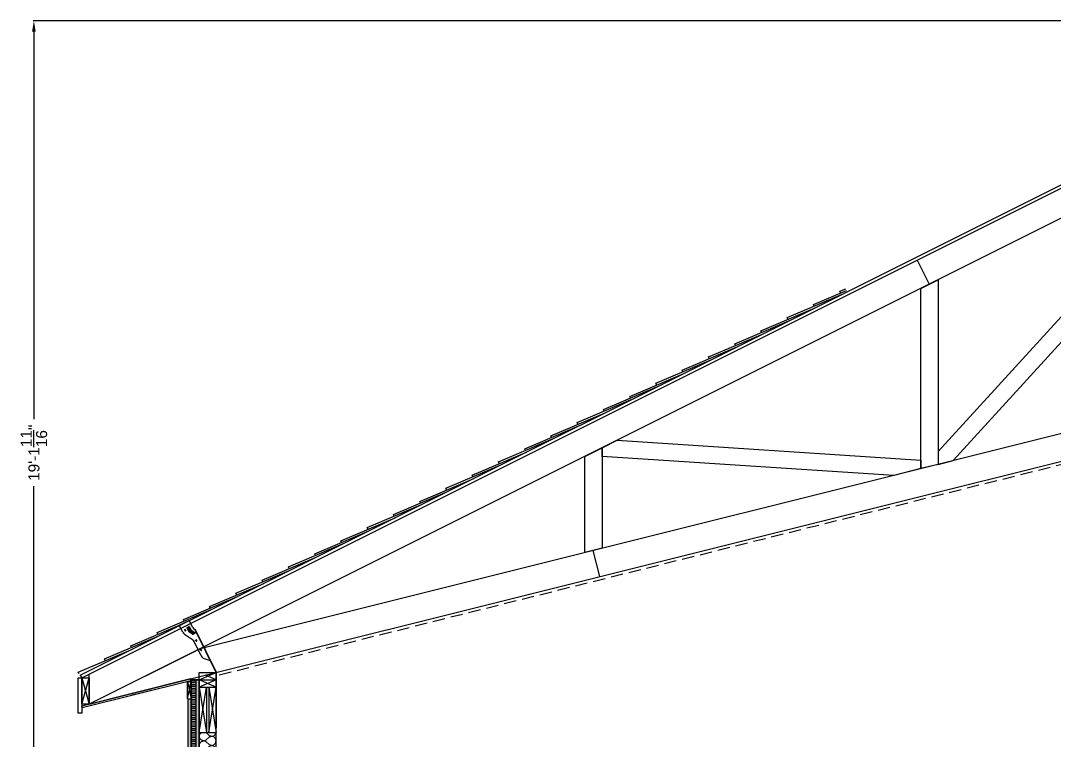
# Model space of a CAD drawing. Header units: inches. Extents: x -1316 to 22433, y -200 to 8737.
# Drawn here: x 967.4 to 1178.6, y 137.4 to 284.5 of the extents above; entities that cross this region are included whole.
import ezdxf

# ---------------------------------------------------------------- set-up
doc = ezdxf.new("R2010")
doc.units = ezdxf.units.IN
doc.header["$LTSCALE"] = 10
doc.header["$MEASUREMENT"] = 0
doc.header["$PDMODE"] = 34
doc.header["$PDSIZE"] = 18
doc.linetypes.add('HIDDEN', pattern=[0.375, 0.25, -0.125])
doc.layers.get('0').update_dxf_attribs({"linetype": 'CONTINUOUS'})
doc.layers.get('DefPoints').update_dxf_attribs({"linetype": 'CONTINUOUS'})
for name, color, linetype in [('S-DIMS', 4, 'CONTINUOUS'), ('S-HATCH', 5, 'CONTINUOUS'), ('S-HDWR', 104, 'CONTINUOUS'), ('S-ROOF', 2, 'CONTINUOUS'), ('S-WALL', 6, 'CONTINUOUS')]:
    doc.layers.add(name, color=color, linetype=linetype)
doc.styles.add('style1', font='arial.ttf')
doc.dimstyles.new('1-2', dxfattribs={"dimtxt": 2.25, "dimasz": 2.25, "dimexe": 0.18, "dimexo": 1.5, "dimgap": 1.5, "dimtad": 0, "dimdec": 4, "dimrnd": 0.0625, "dimzin": 0, "dimdsep": 46, "dimlunit": 4, "dimtxsty": 'style1', "dimcen": 0.09, "dimazin": 0, "dimtfac": 1, "dimtdec": 4, "dimtofl": 0, "dimtmove": 0, "dimatfit": 0, "dimfxl": 1, "dimtolj": 1, "dimtzin": 0, "dimarcsym": 0})
pattern_1 = [(90, (1319.4375, 2e-13), (-0.25, 2e-17), []), (135, (1319.4375, 2e-13), (-0.5, -0.5), [0.3535534, -0.7071077])]

# ---------------------------------------------------------------- blocks, each defined once
blk = doc.blocks.new('*X636')
at = {"color": 0}
for p, q in [((32.46, 133.5), (32.58, 133.97)), ((32.58, 133.03), (32.46, 133.5)), ((32.58, 133.97), (32.92, 134.31)), ((33.86, 132.69), (34.55, 133.38)), ((33.87, 134.31), (34.55, 133.63)), ((34.55, 133.38), (35.49, 133.63)), ((35.49, 133.38), (34.55, 133.63)), ((35.49, 133.63), (35.83, 133.97)), ((35.49, 133.38), (35.83, 133.03)), ((35.83, 133.97), (35.92, 134.31)), ((32.46, 131.63), (32.58, 132.1)), ((32.58, 131.16), (32.46, 131.63)), ((32.58, 133.03), (32.93, 132.69)), ((32.58, 132.1), (32.93, 132.44)), ((32.58, 131.16), (32.93, 130.81)), ((32.93, 132.44), (33.86, 132.69)), ((33.86, 132.44), (32.93, 132.69)), ((33.86, 132.44), (34.55, 131.75)), ((33.86, 130.81), (34.55, 131.5)), ((34.55, 131.5), (35.49, 131.75)), ((35.49, 131.5), (34.55, 131.75)), ((35.49, 131.75), (35.83, 132.1)), ((35.49, 131.5), (35.83, 131.16)), ((35.96, 132.56), (35.83, 133.03)), ((35.83, 132.1), (35.96, 132.56)), ((35.96, 130.69), (35.83, 131.16)), ((32.46, 129.75), (32.58, 130.22)), ((32.58, 129.28), (32.46, 129.75)), ((32.58, 130.22), (32.93, 130.56)), ((32.58, 129.28), (32.93, 128.94)), ((32.93, 130.56), (33.86, 130.81)), ((33.86, 130.56), (32.93, 130.81)), ((32.93, 128.69), (33.86, 128.94)), ((33.86, 128.69), (32.93, 128.94)), ((33.86, 130.56), (34.55, 129.88)), ((33.86, 128.94), (34.55, 129.62)), ((34.55, 129.62), (35.49, 129.88)), ((35.49, 129.62), (34.55, 129.88)), ((35.49, 129.88), (35.83, 130.22)), ((35.49, 129.62), (35.83, 129.28)), ((35.83, 130.22), (35.96, 130.69)), ((35.96, 128.81), (35.83, 129.28)), ((32.46, 127.87), (32.58, 128.34)), ((32.58, 127.41), (32.46, 127.87)), ((32.58, 128.34), (32.93, 128.69)), ((32.58, 127.41), (32.93, 127.06)), ((32.58, 126.47), (32.93, 126.81)), ((32.93, 126.81), (33.86, 127.06)), ((33.86, 126.81), (32.93, 127.06)), ((33.86, 128.69), (34.55, 128)), ((33.86, 127.06), (34.55, 127.75)), ((33.86, 126.81), (34.55, 126.12)), ((34.55, 127.75), (35.49, 128)), ((35.49, 127.75), (34.55, 128)), ((35.49, 128), (35.83, 128.34)), ((35.49, 127.75), (35.83, 127.41)), ((35.83, 128.34), (35.96, 128.81)), ((35.96, 126.94), (35.83, 127.41)), ((35.83, 126.47), (35.96, 126.94)), ((32.46, 126), (32.58, 126.47)), ((32.58, 125.53), (32.46, 126)), ((32.58, 125.53), (32.93, 125.19)), ((32.58, 124.59), (32.93, 124.94)), ((32.93, 124.94), (33.86, 125.19)), ((33.86, 124.94), (32.93, 125.19)), ((33.86, 125.19), (34.55, 125.87)), ((33.86, 124.94), (34.55, 124.25)), ((34.55, 125.87), (35.49, 126.12)), ((35.49, 125.87), (34.55, 126.12)), ((35.49, 126.12), (35.83, 126.47)), ((35.49, 125.87), (35.83, 125.53)), ((35.96, 125.06), (35.83, 125.53)), ((35.83, 124.59), (35.96, 125.06)), ((32.46, 124.12), (32.58, 124.59)), ((32.58, 123.65), (32.46, 124.12)), ((32.46, 122.25), (32.58, 122.72)), ((32.58, 123.65), (32.93, 123.31)), ((32.58, 122.72), (32.93, 123.06)), ((32.93, 123.06), (33.86, 123.31)), ((33.86, 123.06), (32.93, 123.31)), ((33.86, 123.31), (34.55, 124)), ((33.86, 123.06), (34.55, 122.37)), ((34.55, 124), (35.49, 124.25)), ((35.49, 124), (34.55, 124.25)), ((35.49, 124.25), (35.83, 124.59)), ((35.49, 124), (35.83, 123.65)), ((35.49, 122.37), (35.83, 122.72)), ((35.96, 123.19), (35.83, 123.65)), ((35.83, 122.72), (35.96, 123.19)), ((32.58, 121.78), (32.46, 122.25)), ((32.46, 120.37), (32.58, 120.84)), ((32.58, 121.78), (32.93, 121.44)), ((32.58, 120.84), (32.93, 121.18)), ((32.93, 121.18), (33.86, 121.44)), ((33.86, 121.18), (32.93, 121.44)), ((33.86, 121.44), (34.55, 122.12)), ((33.86, 121.18), (34.55, 120.5)), ((34.55, 122.12), (35.49, 122.37)), ((35.49, 122.12), (34.55, 122.37)), ((34.55, 120.25), (35.49, 120.5)), ((35.49, 120.25), (34.55, 120.5)), ((35.49, 122.12), (35.83, 121.78)), ((35.49, 120.5), (35.83, 120.84)), ((35.96, 121.31), (35.83, 121.78)), ((35.83, 120.84), (35.96, 121.31)), ((32.58, 119.9), (32.46, 120.37)), ((32.46, 118.5), (32.58, 118.97)), ((32.58, 119.9), (32.93, 119.56)), ((32.58, 118.97), (32.93, 119.31)), ((32.93, 119.31), (33.86, 119.56)), ((33.86, 119.31), (32.93, 119.56)), ((33.86, 119.56), (34.55, 120.25)), ((33.86, 119.31), (34.55, 118.62)), ((35.02, 118.5), (34.55, 118.62)), ((35.02, 118.5), (35.49, 118.62)), ((35.49, 120.25), (35.83, 119.9)), ((35.49, 118.62), (35.83, 118.97)), ((35.96, 119.43), (35.83, 119.9)), ((35.83, 118.97), (35.96, 119.43))]:
    blk.add_line(p, q, dxfattribs=at)
blk = doc.blocks.new('19 IN SKIRT')
at = {"layer": 'S-HATCH'}
h = blk.add_hatch(dxfattribs=at)
h.set_pattern_fill('ANSI31', color=256, scale=3, angle=135, style=0)
h.set_pattern_definition([(180, (1319.4375, 2e-13), (-6e-17, -0.375), [])])
h.paths.add_polyline_path([(-0.63, 95), (-1.63, 95), (-1.63, -19), (-0.63, -19)])
h = blk.add_hatch(dxfattribs=at)
h.set_pattern_fill('DOLMIT', color=256, angle=90, style=0)
h.set_pattern_definition(pattern_1)
h.paths.add_polyline_path([(0, -19), (-0.63, -19), (-0.63, 95), (0, 95)])
h = blk.add_hatch(dxfattribs=at)
h.set_pattern_fill('DOLMIT', color=256, angle=90, style=0)
h.set_pattern_definition(pattern_1)
h.paths.add_polyline_path([(-1.63, -19), (-2.25, -19), (-2.25, 91.14), (-1.63, 91.14)])
for points in [[(-0.63, 95), (-1.63, 95), (-1.63, -19), (-0.63, -19)], [(0, -19), (-0.63, -19), (-0.63, 95), (0, 95)], [(-1.63, -19), (-2.25, -19), (-2.25, 91.14), (-1.63, 91.14)]]:
    blk.add_lwpolyline(points, close=True, dxfattribs=at)
at = {"layer": 'S-WALL'}
for p, q in [((-2.37, 94.64), (-1.63, 94.64)), ((-2.37, 91.14), (-2.37, 94.64)), ((-2.37, 94.64), (-1.63, 91.14)), ((-2.37, 91.14), (-1.63, 94.64)), ((-1.63, -19), (-1.63, 95)), ((0, 95), (-1.63, 95)), ((-0.63, -19), (-0.63, 95)), ((0, 95), (-0.63, 95)), ((0, -19), (0, 95)), ((3.5, 95), (0, 93.5)), ((3.5, 93.5), (0, 95)), ((0, 95), (3.5, 95)), ((0, 93.5), (3.5, 93.5)), ((0, 93.5), (1.5, 84.25)), ((0, 84.25), (1.5, 93.5)), ((1.5, 93.5), (1.5, 84.25)), ((2, 93.5), (2, 84.25)), ((2, 93.5), (3.5, 84.25)), ((2, 84.25), (3.5, 93.5)), ((3.5, 0), (3.5, 95)), ((-2.37, 91.14), (-1.63, 91.14)), ((0, 84.25), (3.5, 84.25)), ((3.5, 1.5), (0, 1.5)), ((0, 0), (3.5, 1.5)), ((0, 1.5), (3.5, 0)), ((0, -19), (-1.63, -19))]:
    blk.add_line(p, q, dxfattribs=at)
blk.add_lwpolyline([(0, 0), (3.5, 0)], dxfattribs=at)
at = {"layer": 'S-HATCH'}
blk.add_blockref('*X636', (-32.46, -50.06), dxfattribs=at)
blk = doc.blocks.new('*D694')
at = {"layer": 'DefPoints', "color": 0, "transparency": 16777216}
for p in [(1233.33, 284.5), (970.07, 54.81), (1003.83, 54.81)]:
    blk.add_point(p, dxfattribs=at)
at = {"layer": 'S-DIMS', "color": 0, "lineweight": -2, "transparency": 16777216}
for p, q in [((1231.83, 284.5), (969.89, 284.5)), ((970.07, 282.25), (970.07, 203.04)), ((970.07, 57.06), (970.07, 189.36)), ((1002.33, 54.81), (969.89, 54.81))]:
    blk.add_line(p, q, dxfattribs=at)
at = {"layer": 'S-DIMS', "color": 0, "transparency": 16777216}
for points in [[(969.69, 282.25), (970.44, 282.25), (970.07, 284.5)], [(969.69, 57.06), (970.44, 57.06), (970.07, 54.81)]]:
    blk.add_solid(points, dxfattribs=at)
at = {"layer": 'S-DIMS', "color": 0, "transparency": 16777216, "insert": (970.07, 196.2), "char_height": 2.25, "attachment_point": 5, "rotation": 90, "style": 'style1'}
blk.add_mtext('\\A1;19\'-1{\\H1.000000x;\\S11/16;}"', dxfattribs=at)
blk = doc.blocks.new('1200_NP-INTTRUSS', base_point=(364.12, 848.6))
for p, q in [((507.35, 932.86), (509.81, 927.94)), ((442.47, 868.18), (441.13, 873.52))]:
    blk.add_line(p, q)
for points in [[(338.12, 842.1), (338.12, 848.24), (582.12, 970.24), (582.12, 964.1)], [(574.87, 957.87), (574.87, 960.47), (570.51, 958.29), (511.6, 893.73), (511.6, 891.13), (514.67, 891.9)], [(511.6, 928.84), (511.6, 891.13), (508.1, 890.26), (508.1, 927.09)], [(508.1, 892.01), (508.1, 890.26), (502.54, 888.87), (442.94, 892.75), (442.94, 894.5), (446.04, 896.06)], [(442.94, 894.5), (442.94, 873.97), (439.44, 873.09), (439.44, 892.75)]]:
    blk.add_lwpolyline(points, close=True)
blk.add_lwpolyline([(582.12, 908.76), (360.8, 853.43), (338.12, 842.1), (582.12, 903.1), (582.12, 908.76)])
blk = doc.blocks.new('NP SHINGLES')
for p, q in [((149.81, 75.74), (156.54, 78.6)), ((155.17, 78.43), (156.39, 78.94)), ((155.34, 78.09), (155.17, 78.43)), ((144.44, 73.06), (155.51, 77.76)), ((139.07, 70.38), (150.14, 75.07)), ((149.97, 75.41), (149.81, 75.74)), ((133.71, 67.69), (144.78, 72.39)), ((144.61, 72.72), (144.44, 73.06)), ((128.34, 65.01), (139.41, 69.7)), ((139.24, 70.04), (139.07, 70.38)), ((133.87, 67.36), (133.71, 67.69)), ((122.97, 62.33), (134.04, 67.02)), ((117.61, 59.64), (128.68, 64.34)), ((128.51, 64.67), (128.34, 65.01)), ((112.25, 56.96), (123.32, 61.66)), ((123.14, 61.99), (122.97, 62.33)), ((117.78, 59.31), (117.61, 59.64)), ((106.89, 54.28), (117.96, 58.98)), ((101.52, 51.6), (112.59, 56.3)), ((112.42, 56.63), (112.25, 56.96)), ((96.16, 48.92), (107.23, 53.62)), ((107.05, 53.95), (106.89, 54.28)), ((90.8, 46.24), (101.87, 50.93)), ((101.69, 51.27), (101.52, 51.6)), ((96.33, 48.58), (96.16, 48.92)), ((85.44, 43.56), (96.51, 48.25)), ((80.08, 40.88), (91.14, 45.57)), ((90.97, 45.9), (90.8, 46.24)), ((74.71, 38.19), (85.78, 42.89)), ((85.61, 43.22), (85.44, 43.56)), ((69.35, 35.51), (80.42, 40.21)), ((80.24, 40.54), (80.08, 40.88)), ((74.88, 37.86), (74.71, 38.19)), ((63.99, 32.83), (75.06, 37.53)), ((58.62, 30.15), (69.69, 34.85)), ((69.52, 35.18), (69.35, 35.51)), ((53.26, 27.47), (64.32, 32.16)), ((64.16, 32.5), (63.99, 32.83)), ((58.79, 29.81), (58.62, 30.15)), ((47.89, 24.78), (58.96, 29.48)), ((53.42, 27.13), (53.26, 27.47)), ((42.52, 22.1), (53.59, 26.8)), ((37.16, 19.42), (48.22, 24.11)), ((48.06, 24.45), (47.89, 24.78)), ((31.79, 16.73), (42.86, 21.43)), ((42.69, 21.76), (42.52, 22.1)), ((37.32, 19.08), (37.16, 19.42)), ((26.42, 14.05), (37.49, 18.75)), ((21.06, 11.37), (32.12, 16.06)), ((31.96, 16.4), (31.79, 16.73)), ((15.69, 8.68), (26.76, 13.38)), ((26.59, 13.71), (26.42, 14.05)), ((10.32, 6), (21.39, 10.7)), ((21.22, 11.03), (21.06, 11.37)), ((15.86, 8.35), (15.69, 8.68)), ((4.96, 3.32), (16.02, 8.01)), ((-0.41, 0.63), (10.66, 5.33)), ((10.49, 5.66), (10.32, 6)), ((5.12, 2.98), (4.96, 3.32)), ((-0.24, 0.3), (-0.41, 0.63))]:
    blk.add_line(p, q)

msp = doc.modelspace()

# ---------------------------------------------------------------- hatches: boundary and pattern name
at = {"layer": 'S-HATCH'}
msp.add_hatch(color=256, dxfattribs=at).paths.add_polyline_path([(994.25829, 147.65256), (994.16734, 148.01637), (990.28677, 147.04623), (990.37772, 146.68242)])

# ---------------------------------------------------------------- linework, layer by layer
msp.add_line((1007.33093, 150.05727, -0.01563), (1007.33093, 151.30727, -0.01563))
at = {"layer": 'S-HDWR'}
for p, q in [((999.78482, 160.96168, -0.01563), (1001.80327, 161.95584, -0.01563)), ((1000.4943, 159.52119, -0.01563), (999.78482, 160.96168, -0.01563)), ((999.81575, 160.89889, -0.01563), (1001.8342, 161.89304, -0.01563)), ((1001.68649, 160.56624, -0.01563), (1001.99621, 159.93741, -0.01563)), ((1002.51276, 160.51534, -0.01563), (1001.80327, 161.95584, -0.01563)), ((1001.8547, 160.64908, -0.01563), (1002.1633, 160.02252, -0.01563)), ((1000.94869, 159.81966, -0.01563), (1000.83092, 160.05876, -0.01563)), ((1000.83541, 159.13184, -0.01563), (1002.46796, 158.03984, -0.01563)), ((1001.10209, 159.89522, -0.01563), (1000.98305, 160.1369, -0.01563)), ((1001.35008, 160.40054, -0.01563), (1001.6598, 159.77171, -0.01563)), ((1001.51829, 160.48339, -0.01563), (1001.82689, 159.85683, -0.01563)), ((1001.7219, 159.69997, -0.01563), (1002.54371, 159.13587, -0.01563)), ((1001.89291, 159.78247, -0.01563), (1002.64786, 159.29177, -0.01563)), ((1002.0583, 159.86567, -0.01563), (1002.88012, 159.30157, -0.01563)), ((1002.22932, 159.94816, -0.01563), (1002.98426, 159.45746, -0.01563)), ((1002.85387, 160.12599, -0.01563), (1003.04675, 159.99698, -0.01563)), ((1003.10955, 160.02791, -0.01563), (1003.04629, 159.99675, -0.01563)), ((1007.33093, 151.30727, -0.01563), (1003.04675, 159.99698, -0.01563)), ((1007.40093, 151.32357, -0.01563), (1003.10955, 160.02791, -0.01563)), ((1004.27505, 154.67408, -0.01563), (1002.80907, 157.65049, -0.01563)), ((1003.22822, 157.7376, -0.01563), (1003.11045, 157.9767, -0.01563)), ((1003.38162, 157.81315, -0.01563), (1003.26258, 158.05484, -0.01563)), ((1004.16714, 155.83128, -0.01563), (1004.04937, 156.07038, -0.01563)), ((1004.32054, 155.90683, -0.01563), (1004.2015, 156.14852, -0.01563)), ((1004.85023, 154.16916, -0.01563), (1005.90694, 153.80987, -0.01563)), ((1007.33087, 139.98485, -0.01563), (1007.33093, 151.30727, -0.01563)), ((1007.40087, 139.98485, -0.01563), (1007.40093, 151.32357, -0.01563)), ((1007.40087, 140.23485, -0.01563), (1007.33087, 140.23485, -0.01563)), ((1007.40087, 139.98485, -0.01563), (1007.33087, 139.98485, -0.01563))]:
    msp.add_line(p, q, dxfattribs=at)
for centre, radius, start, end in [((1001.43419, 160.44197, -0.01563), 0.09375, 26.221669, 206.221669), ((1001.77059, 160.60766, -0.01563), 0.09375, 26.221669, 206.221669), ((1001.3914, 159.96304, -0.01563), 1, 206.221669, 236.221669), ((1001.02539, 159.85744, -0.01563), 0.0855, 206.221669, 26.221669), ((1001.82801, 159.85456, -0.01563), 0.1875, 206.221669, 235.5339133), ((1001.99509, 159.93968, -0.01563), 0.1875, 206.221669, 236.9771491), ((1002.16441, 160.02025, -0.01563), 0.1875, 206.221669, 235.5339133), ((1002.3315, 160.10537, -0.01563), 0.1875, 206.221669, 236.9771491), ((1003.40985, 160.95719, -0.01563), 1, 206.221669, 236.221669), ((1002.59676, 159.21317, -0.01563), 0.09375, 235.5339133, 56.9771491), ((1002.93317, 159.37886, -0.01563), 0.09375, 235.5339133, 56.9771491), ((1001.91198, 157.20864, -0.01563), 1, 26.221669, 56.221669), ((1003.30492, 157.77538, -0.01563), 0.0855, 206.221669, 26.221669), ((1004.24384, 155.86906, -0.01563), 0.0855, 206.221669, 26.221669), ((1005.17214, 155.11593, -0.01563), 1, 206.221669, 251.221669), ((1005.58503, 152.8631, -0.01563), 1, 55.1766934, 71.221669)]:
    msp.add_arc(centre, radius, start, end, dxfattribs=at)
at = {"layer": 'S-ROOF'}
for p, q in [((979.55199, 150.76576, -0.01563), (1221.75323, 271.88127, -0.01562)), ((979.83156, 150.20661, -0.01563), (1222.03879, 271.31023, -0.01563)), ((979.55199, 150.76576, -0.01563), (979.83156, 150.20661, -0.01563)), ((1002.06014, 149.98957, -0.01563), (979.83156, 144.43242, -0.01563)), ((1002.15109, 149.62577, -0.01563), (1002.06014, 149.98957, -0.01563)), ((1002.15109, 149.62577, -0.01563), (979.92251, 144.06862, -0.01563)), ((990.37772, 146.68242, -0.01563), (990.28677, 147.04623, -0.01563)), ((979.92251, 144.06862, -0.01563), (979.83156, 144.43242, -0.01563))]:
    msp.add_line(p, q, dxfattribs=at)
at = {"layer": 'S-ROOF', "color": 5, "linetype": 'HIDDEN'}
msp.add_line((1007.95593, 150.81928, -0.01563), (1225.55702, 205.21955, -0.01563), dxfattribs=at)
at = {"layer": 'S-ROOF', "color": 5}
for p, q in [((979.83156, 144.80742, -0.01563), (981.33156, 150.20661, -0.01563)), ((979.83156, 150.20661, -0.01563), (981.33156, 144.80742, -0.01563))]:
    msp.add_line(p, q, dxfattribs=at)
at = {"layer": 'S-ROOF', "elevation": -0.01563}
for points in [[(979.83156, 150.20661), (979.83156, 142.95661), (979.08156, 142.95661), (979.08156, 150.20661), (979.83156, 150.20661)], [(979.83156, 150.20661), (981.33156, 150.20661), (981.33156, 144.80742), (979.83156, 144.80742)]]:
    msp.add_lwpolyline(points, close=True, dxfattribs=at)
at = {"layer": 'S-WALL'}
for p, q in [((1003.83093, 151.30727, -0.01563), (1007.33093, 151.30727, -0.01563)), ((1003.83093, 149.80727, -0.01563), (1003.83093, 150.43227, -0.01563)), ((1003.83093, 149.80727, -0.01563), (1007.33093, 149.80727, -0.01563))]:
    msp.add_line(p, q, dxfattribs=at)
at = {"layer": 'S-WALL', "color": 5}
for p, q in [((1003.83093, 149.80727, -0.01563), (1007.33093, 151.30727, -0.01563)), ((1007.33093, 149.80727, -0.01563), (1005.12041, 150.75464, -0.01563))]:
    msp.add_line(p, q, dxfattribs=at)
at = {"layer": 'S-WALL', "linetype": 'HIDDEN'}
msp.add_line((1003.83093, 150.43227, -0.01563), (1003.83093, 151.30727, -0.01563), dxfattribs=at)

# ---------------------------------------------------------------- block references
at = {"layer": 'S-HATCH'}
msp.add_blockref('NP SHINGLES', (979.55199, 150.76576, -0.01563), dxfattribs=at)
at = {"layer": 'S-ROOF'}
msp.add_blockref('1200_NP-INTTRUSS', (1007.33093, 151.30727, -0.01563), dxfattribs=at)
at = {"layer": 'S-WALL'}
msp.add_blockref('19 IN SKIRT', (1003.83093, 54.80727, -0.01563), dxfattribs=at)

# ---------------------------------------------------------------- dimensions: what is measured, and where the dimension line sits
at = {"layer": 'S-DIMS'}
dim = msp.add_linear_dim(base=(970.06592, 54.80727, -0.01563), p1=(1233.33093, 284.50303, -0.01563), p2=(1003.83093, 54.80727, -0.01563), angle=90, dimstyle='1-2', dxfattribs=at)
dim.commit()
dim.dimension.update_dxf_attribs({"geometry": '*D694', "text_midpoint": (970.06592, 196.19951, -0.01563), "dimtype": 160})

doc.saveas('drawing.dxf')
